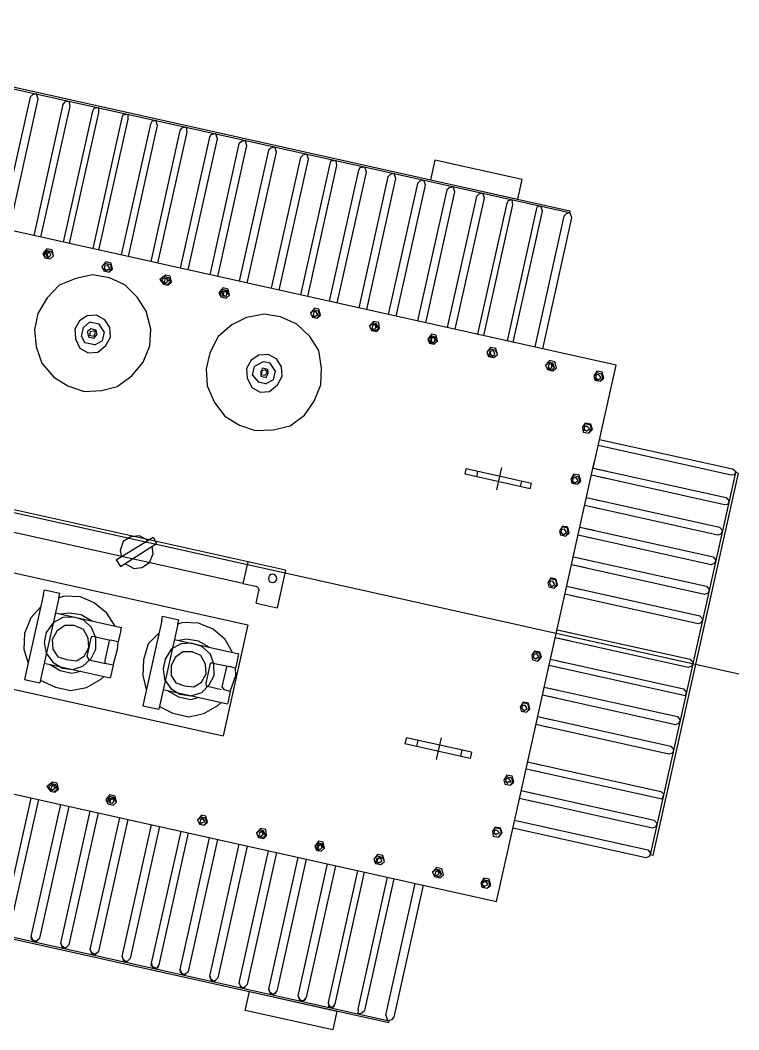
# Model space of a CAD drawing. Extents: x 5370511 to 5386565, y 1010429 to 1053793.
# Drawn here: x 5379775.904 to 5379776.84, y 1039452.353 to 1039453.668 of the extents above; entities that cross this region are included whole.
import ezdxf

# ---------------------------------------------------------------- set-up
doc = ezdxf.new("R2010")
doc.units = 0
doc.layers.get('0').update_dxf_attribs({"linetype": 'CONTINUOUS'})
doc.layers.add('ГП_сооружения', color=7, linetype='CONTINUOUS')
doc.layers.add('ЭС (тонкий)', color=7, linetype='CONTINUOUS', lineweight=25)

# ---------------------------------------------------------------- blocks, each defined once
blk = doc.blocks.new('A$C277B5DBA')
for p, q in [((0, 33.865), (0, -1.151)), ((-0.072, 10.954), (-0.072, 22.954)), ((0.504, 11.962), (0.504, 22.292)), ((-0.072, 11.962), (0.504, 11.962)), ((0.504, 11.962), (0.504, 11.616)), ((0.936, 11.516), (0.604, 11.516)), ((0.936, 11.516), (0.936, 10.954)), ((0.938, 10.954), (0.938, 11.516)), ((-0.074, 10.954), (0.934, 10.954)), ((-0.074, 10.954), (0.934, 10.954)), ((-0.074, 10.954), (0.934, 10.954)), ((-0.074, 10.954), (0.934, 10.954)), ((-0.074, 10.954), (0.934, 10.954)), ((-0.074, 10.954), (0.934, 10.954)), ((-0.074, 10.954), (0.934, 10.954)), ((-0.074, 10.954), (0.934, 10.954)), ((-0.074, 10.954), (0.934, 10.954)), ((-0.074, 10.954), (0.934, 10.954)), ((-0.074, 10.954), (0.934, 10.954)), ((-0.074, 10.954), (0.934, 10.954))]:
    blk.add_line(p, q)
for points in [[(-7.161, 3.716), (-7.161, 30.681)], [(7.161, 30.681), (7.161, 3.716)], [(-10.824, 28.607), (-10.824, 5.766)], [(-10.776, 28.607), (-10.776, 5.766)], [(10.8, 28.607), (10.8, 5.766)], [(10.848, 28.607), (10.848, 5.766)], [(1.528, 22.801), (1.528, 11.599)], [(4.492, 22.801), (4.492, 11.599)], [(-10.776, 19.979), (-10.728, 20.075)], [(-10.728, 20.075), (-10.657, 20.122)], [(-10.657, 20.122), (-7.161, 20.122)], [(-10.657, 19.908), (-10.776, 19.979)], [(-7.161, 19.908), (-10.657, 19.908)], [(-10.776, 19.105), (-10.728, 19.225)], [(-10.728, 19.225), (-10.657, 19.248)], [(-10.657, 19.248), (-7.161, 19.248)], [(-10.657, 19.058), (-10.776, 19.105)], [(-7.161, 19.058), (-10.657, 19.058)], [(-6.899, 18.843), (-6.755, 18.915)], [(-6.899, 18.7), (-6.899, 18.843)], [(-6.755, 18.629), (-6.899, 18.7)], [(-6.851, 18.843), (-6.755, 18.867)], [(-6.851, 18.7), (-6.851, 18.843)], [(-6.755, 18.629), (-6.851, 18.7)], [(-6.827, 18.748), (-6.803, 18.843)], [(-6.827, 18.748), (-6.803, 18.796)], [(-6.755, 18.7), (-6.827, 18.748)], [(-6.755, 18.7), (-6.827, 18.748)], [(-6.803, 18.843), (-6.683, 18.796)], [(-6.803, 18.796), (-6.731, 18.796)], [(-6.755, 18.915), (-6.659, 18.843)], [(-6.755, 18.867), (-6.659, 18.843)], [(-6.683, 18.748), (-6.755, 18.7)], [(-6.659, 18.7), (-6.755, 18.629)], [(-6.659, 18.7), (-6.755, 18.629)], [(-6.731, 18.796), (-6.683, 18.748)], [(-6.683, 18.796), (-6.683, 18.772)], [(-6.659, 18.843), (-6.659, 18.7)], [(-6.659, 18.843), (-6.659, 18.7)], [(-5.655, 18.557), (-5.201, 18.7)], [(-5.201, 18.7), (-4.771, 18.7)], [(-4.771, 18.7), (-4.341, 18.557)], [(-10.776, 18.319), (-10.728, 18.438)], [(-10.728, 18.438), (-10.657, 18.462)], [(-10.657, 18.462), (-7.161, 18.462)], [(-6.038, 18.319), (-5.655, 18.557)], [(-4.341, 18.557), (-3.958, 18.319)], [(-10.657, 18.295), (-10.776, 18.319)], [(-7.161, 18.295), (-10.657, 18.295)], [(-6.301, 17.938), (-6.038, 18.319)], [(-3.958, 18.319), (-3.671, 17.938)], [(-6.492, 17.532), (-6.301, 17.938)], [(-3.671, 17.938), (-3.528, 17.532)], [(-10.776, 17.532), (-10.728, 17.675)], [(-10.728, 17.675), (-10.657, 17.675)], [(-10.657, 17.675), (-7.161, 17.675)], [(-5.249, 17.604), (-5.01, 17.675)], [(-5.01, 17.675), (-4.771, 17.604)], [(-10.657, 17.509), (-10.776, 17.532)], [(-7.161, 17.509), (-10.657, 17.509)], [(-6.516, 17.08), (-6.492, 17.532)], [(-5.488, 17.199), (-5.416, 17.437)], [(-5.416, 17.437), (-5.249, 17.604)], [(-5.273, 17.342), (-5.106, 17.461)], [(-4.867, 17.461), (-5.106, 17.461)], [(-4.867, 17.461), (-4.723, 17.342)], [(-4.771, 17.604), (-4.556, 17.437)], [(-4.556, 17.437), (-4.484, 17.199)], [(-3.528, 17.532), (-3.48, 17.08)], [(-6.899, 17.27), (-6.755, 17.342)], [(-6.899, 17.127), (-6.899, 17.27)], [(-6.755, 17.056), (-6.899, 17.127)], [(-6.851, 17.27), (-6.755, 17.342)], [(-6.851, 17.127), (-6.851, 17.27)], [(-6.755, 17.08), (-6.851, 17.127)], [(-6.827, 17.199), (-6.803, 17.27)], [(-6.827, 17.199), (-6.803, 17.27)], [(-6.755, 17.127), (-6.827, 17.199)], [(-6.755, 17.127), (-6.827, 17.199)], [(-6.803, 17.27), (-6.731, 17.27)], [(-6.803, 17.27), (-6.683, 17.27)], [(-6.755, 17.342), (-6.659, 17.27)], [(-6.755, 17.342), (-6.659, 17.27)], [(-6.683, 17.199), (-6.755, 17.127)], [(-6.659, 17.127), (-6.755, 17.08)], [(-6.659, 17.127), (-6.755, 17.056)], [(-6.731, 17.27), (-6.683, 17.199)], [(-6.683, 17.27), (-6.683, 17.199)], [(-6.659, 17.27), (-6.659, 17.127)], [(-6.659, 17.27), (-6.659, 17.127)], [(-5.416, 16.96), (-5.488, 17.199)], [(-5.273, 17.08), (-5.273, 17.342)], [(-5.106, 17.27), (-5.01, 17.342)], [(-5.106, 17.127), (-5.106, 17.27)], [(-5.01, 17.08), (-5.106, 17.127)], [(-5.082, 17.151), (-5.034, 17.27)], [(-5.01, 17.127), (-5.082, 17.151)], [(-5.034, 17.27), (-4.938, 17.27)], [(-5.01, 17.342), (-4.89, 17.27)], [(-4.938, 17.151), (-5.01, 17.127)], [(-4.89, 17.127), (-5.01, 17.08)], [(-4.938, 17.27), (-4.938, 17.151)], [(-4.89, 17.27), (-4.89, 17.127)], [(-4.723, 17.08), (-4.723, 17.342)], [(-4.484, 17.199), (-4.556, 16.96)], [(2.245, 16.968), (2.58, 17.159)], [(2.58, 17.159), (3.01, 17.23)], [(3.01, 17.23), (3.416, 17.159)], [(3.416, 17.159), (3.751, 16.968)], [(-10.776, 16.793), (-10.728, 16.889)], [(-10.728, 16.889), (-10.657, 16.913)], [(-10.657, 16.913), (-7.161, 16.913)], [(-6.42, 16.65), (-6.516, 17.08)], [(-5.249, 16.793), (-5.416, 16.96)], [(-5.106, 16.913), (-5.273, 17.08)], [(-5.106, 16.913), (-4.867, 16.913)], [(-4.723, 17.08), (-4.867, 16.913)], [(-4.556, 16.96), (-4.771, 16.793)], [(-3.48, 17.08), (-3.6, 16.65)], [(1.91, 16.968), (1.791, 16.968)], [(1.791, 16.968), (1.791, 16.563)], [(1.91, 16.968), (4.062, 16.968)], [(4.062, 16.968), (4.181, 16.968)], [(4.181, 16.968), (4.181, 16.563)], [(-10.657, 16.722), (-10.776, 16.793)], [(-7.161, 16.722), (-10.657, 16.722)], [(-6.181, 16.269), (-6.42, 16.65)], [(-5.01, 16.722), (-5.249, 16.793)], [(-4.771, 16.793), (-5.01, 16.722)], [(-3.6, 16.65), (-3.791, 16.269)], [(2.58, 16.563), (2.867, 16.682)], [(2.867, 16.682), (3.13, 16.682)], [(3.13, 16.682), (3.393, 16.563)], [(1.767, 16.015), (1.839, 16.42)], [(1.91, 16.563), (1.791, 16.563)], [(1.839, 16.42), (1.91, 16.563)], [(1.91, 16.563), (4.062, 16.563)], [(2.245, 16.206), (2.317, 16.42)], [(2.317, 16.563), (2.317, 14.799)], [(2.317, 16.063), (2.389, 16.349)], [(2.389, 16.349), (2.58, 16.563)], [(2.58, 16.253), (2.771, 16.42)], [(2.771, 16.42), (3.01, 16.492)], [(3.01, 16.492), (3.249, 16.42)], [(3.249, 16.42), (3.416, 16.253)], [(3.393, 16.563), (3.584, 16.349)], [(3.584, 16.349), (3.679, 16.063)], [(3.656, 16.563), (3.656, 14.799)], [(3.656, 16.42), (3.751, 16.11)], [(4.062, 16.563), (4.181, 16.563)], [(4.11, 16.563), (4.205, 16.134)], [(-10.776, 15.983), (-10.728, 16.102)], [(-10.728, 16.102), (-10.657, 16.126)], [(-10.657, 16.126), (-7.161, 16.126)], [(-5.871, 15.959), (-6.181, 16.269)], [(-3.791, 16.269), (-4.149, 15.959)], [(2.221, 15.896), (2.245, 16.206)], [(2.341, 15.8), (2.317, 16.063)], [(2.532, 16.015), (2.58, 16.253)], [(3.416, 16.253), (3.44, 16.015)], [(3.679, 16.063), (3.656, 15.8)], [(3.751, 16.11), (3.751, 15.8)], [(4.205, 16.134), (4.205, 15.729)], [(10.681, 16.126), (7.161, 16.126)], [(-10.657, 15.935), (-10.776, 15.983)], [(-7.161, 15.935), (-10.657, 15.935)], [(-6.899, 15.673), (-6.755, 15.792)], [(-6.755, 15.792), (-6.659, 15.673)], [(-5.44, 15.745), (-5.871, 15.959)], [(-4.149, 15.959), (-4.556, 15.745)], [(1.839, 15.634), (1.767, 16.015)], [(2.317, 15.586), (2.221, 15.896)], [(2.484, 15.562), (2.341, 15.8)], [(2.58, 15.753), (2.532, 16.015)], [(3.44, 16.015), (3.416, 15.753)], [(3.656, 15.8), (3.512, 15.562)], [(3.751, 15.8), (3.656, 15.586)], [(6.636, 15.673), (6.779, 15.792)], [(6.779, 15.792), (6.875, 15.673)], [(7.161, 15.935), (10.681, 15.935)], [(-6.899, 15.554), (-6.899, 15.673)], [(-6.755, 15.483), (-6.899, 15.554)], [(-6.851, 15.673), (-6.755, 15.745)], [(-6.851, 15.578), (-6.851, 15.673)], [(-6.755, 15.506), (-6.851, 15.578)], [(-6.827, 15.626), (-6.803, 15.673)], [(-6.827, 15.626), (-6.803, 15.673)], [(-6.755, 15.578), (-6.827, 15.626)], [(-6.755, 15.554), (-6.827, 15.626)], [(-6.803, 15.673), (-6.731, 15.673)], [(-6.803, 15.673), (-6.683, 15.673)], [(-6.755, 15.745), (-6.659, 15.673)], [(-6.683, 15.626), (-6.755, 15.578)], [(-6.659, 15.578), (-6.755, 15.506)], [(-6.659, 15.554), (-6.755, 15.483)], [(-6.731, 15.673), (-6.683, 15.626)], [(-6.683, 15.673), (-6.683, 15.626)], [(-6.659, 15.673), (-6.659, 15.578)], [(-6.659, 15.673), (-6.659, 15.554)], [(-5.01, 15.673), (-5.44, 15.745)], [(-4.556, 15.745), (-5.01, 15.673)], [(2.03, 15.252), (1.839, 15.634)], [(2.723, 15.395), (2.484, 15.562)], [(2.771, 15.586), (2.58, 15.753)], [(3.01, 15.514), (2.771, 15.586)], [(3.249, 15.586), (3.01, 15.514)], [(3.416, 15.753), (3.249, 15.586)], [(3.512, 15.562), (3.273, 15.395)], [(4.205, 15.729), (4.038, 15.348)], [(6.636, 15.554), (6.636, 15.673)], [(6.779, 15.483), (6.636, 15.554)], [(6.683, 15.673), (6.779, 15.745)], [(6.683, 15.578), (6.683, 15.673)], [(6.683, 15.626), (6.755, 15.673)], [(6.779, 15.554), (6.683, 15.626)], [(6.779, 15.506), (6.683, 15.578)], [(6.707, 15.626), (6.755, 15.673)], [(6.779, 15.578), (6.707, 15.626)], [(6.755, 15.673), (6.827, 15.673)], [(6.755, 15.673), (6.827, 15.673)], [(6.779, 15.745), (6.875, 15.673)], [(6.827, 15.626), (6.779, 15.578)], [(6.875, 15.578), (6.779, 15.506)], [(6.875, 15.554), (6.779, 15.483)], [(6.827, 15.673), (6.827, 15.626)], [(6.827, 15.673), (6.851, 15.626)], [(6.875, 15.673), (6.875, 15.578)], [(6.875, 15.673), (6.875, 15.554)], [(-10.776, 15.197), (-10.728, 15.316)], [(-10.728, 15.316), (-10.657, 15.34)], [(-10.657, 15.34), (-7.161, 15.34)], [(0.622, 15.316), (-0.167, 14.505)], [(0.12, 15.244), (0.359, 15.268)], [(0.359, 15.268), (0.526, 15.197)], [(0.622, 15.316), (0.765, 15.173)], [(2.699, 15.443), (2.723, 15.514)], [(2.699, 15.443), (2.699, 15.014)], [(2.723, 15.514), (3.249, 15.514)], [(3.01, 15.324), (2.723, 15.395)], [(3.273, 15.395), (3.01, 15.324)], [(3.249, 15.514), (3.321, 15.443)], [(3.321, 15.443), (3.321, 15.038)], [(4.038, 15.348), (3.751, 15.038)], [(10.681, 15.34), (7.161, 15.34)], [(10.681, 15.34), (10.8, 15.268)], [(10.752, 15.316), (10.681, 15.34)], [(10.8, 15.197), (10.752, 15.316)], [(10.8, 15.268), (10.752, 15.173)], [(-10.657, 15.125), (-10.776, 15.197)], [(-7.161, 15.125), (-10.657, 15.125)], [(-0.12, 14.863), (-0.048, 15.077)], [(-0.048, 15.077), (0.12, 15.244)], [(0.765, 15.173), (-0.024, 14.386)], [(0.669, 15.077), (0.741, 14.815)], [(2.317, 14.966), (2.03, 15.252)], [(2.699, 15.014), (2.723, 15.038)], [(2.699, 14.799), (2.699, 15.014)], [(2.723, 15.038), (3.249, 15.038)], [(3.249, 15.038), (3.321, 15.014)], [(3.321, 14.799), (3.321, 15.014)], [(3.751, 15.038), (3.656, 14.966)], [(7.161, 15.125), (10.681, 15.125)], [(10.681, 15.125), (10.8, 15.197)], [(10.752, 15.173), (10.681, 15.125)], [(-0.048, 14.625), (-0.12, 14.863)], [(0.741, 14.815), (0.669, 14.625)], [(2.389, 14.799), (2.317, 14.799)], [(2.389, 14.799), (2.699, 14.799)], [(2.891, 14.776), (2.699, 14.799)], [(3.321, 14.799), (2.891, 14.776)], [(3.321, 14.799), (3.632, 14.799)], [(3.632, 14.799), (3.656, 14.799)], [(-10.776, 14.41), (-10.728, 14.505)], [(-10.728, 14.505), (-10.657, 14.553)], [(-10.657, 14.553), (-7.161, 14.553)], [(-0.167, 14.505), (-0.024, 14.386)], [(0.263, 14.41), (0.072, 14.482)], [(0.669, 14.625), (0.502, 14.458)], [(10.681, 14.553), (7.161, 14.553)], [(10.681, 14.553), (10.8, 14.482)], [(10.752, 14.505), (10.681, 14.553)], [(10.8, 14.41), (10.752, 14.505)], [(10.8, 14.482), (10.752, 14.386)], [(-10.657, 14.339), (-10.776, 14.41)], [(-7.161, 14.339), (-10.657, 14.339)], [(-6.899, 14.148), (-6.755, 14.219)], [(-6.755, 14.219), (-6.659, 14.148)], [(0.502, 14.458), (0.263, 14.41)], [(6.636, 14.148), (6.779, 14.219)], [(6.779, 14.219), (6.875, 14.148)], [(7.161, 14.339), (10.681, 14.339)], [(10.681, 14.339), (10.8, 14.41)], [(10.752, 14.386), (10.681, 14.339)], [(-6.899, 14.005), (-6.899, 14.148)], [(-6.755, 13.933), (-6.899, 14.005)], [(-6.851, 14.148), (-6.755, 14.172)], [(-6.851, 14.005), (-6.851, 14.148)], [(-6.755, 13.933), (-6.851, 14.005)], [(-6.827, 14.029), (-6.803, 14.148)], [(-6.827, 14.029), (-6.803, 14.1)], [(-6.755, 14.005), (-6.827, 14.029)], [(-6.755, 13.957), (-6.827, 14.029)], [(-6.803, 14.148), (-6.683, 14.1)], [(-6.803, 14.1), (-6.731, 14.1)], [(-6.755, 14.172), (-6.659, 14.148)], [(-6.683, 14.029), (-6.755, 14.005)], [(-6.659, 14.005), (-6.755, 13.933)], [(-6.659, 14.005), (-6.755, 13.933)], [(-6.731, 14.1), (-6.683, 14.029)], [(-6.683, 14.1), (-6.683, 14.076)], [(-6.659, 14.148), (-6.659, 14.005)], [(-6.659, 14.148), (-6.659, 14.005)], [(-6.014, 13.707), (-5.632, 13.993)], [(-5.632, 13.993), (-5.177, 14.112)], [(-5.177, 14.112), (-4.747, 14.112)], [(-4.747, 14.112), (-4.317, 13.993)], [(-4.317, 13.993), (-3.934, 13.707)], [(2.245, 13.816), (2.58, 14.03)], [(2.58, 14.03), (3.01, 14.054)], [(3.01, 14.054), (3.416, 13.983)], [(3.416, 13.983), (3.751, 13.816)], [(6.636, 14.005), (6.636, 14.148)], [(6.779, 13.933), (6.636, 14.005)], [(6.683, 14.148), (6.779, 14.172)], [(6.683, 14.005), (6.683, 14.148)], [(6.683, 14.029), (6.755, 14.148)], [(6.779, 13.957), (6.683, 14.029)], [(6.779, 13.933), (6.683, 14.005)], [(6.707, 14.029), (6.755, 14.1)], [(6.779, 14.005), (6.707, 14.029)], [(6.755, 14.148), (6.827, 14.1)], [(6.755, 14.1), (6.827, 14.1)], [(6.779, 14.172), (6.875, 14.148)], [(6.827, 14.029), (6.779, 14.005)], [(6.875, 14.005), (6.779, 13.933)], [(6.875, 14.005), (6.779, 13.933)], [(6.827, 14.1), (6.827, 14.029)], [(6.827, 14.1), (6.851, 14.076)], [(6.875, 14.148), (6.875, 14.005)], [(6.875, 14.148), (6.875, 14.005)], [(-10.776, 13.623), (-10.728, 13.719)], [(-10.728, 13.719), (-10.657, 13.766)], [(-10.657, 13.766), (-7.161, 13.766)], [(-6.277, 13.373), (-6.014, 13.707)], [(-3.934, 13.707), (-3.647, 13.373)], [(1.791, 13.816), (1.791, 13.387)], [(1.91, 13.816), (1.791, 13.816)], [(1.91, 13.816), (4.062, 13.816)], [(4.062, 13.816), (4.181, 13.816)], [(4.181, 13.816), (4.181, 13.387)], [(10.681, 13.766), (7.161, 13.766)], [(10.681, 13.766), (10.8, 13.695)], [(10.752, 13.719), (10.681, 13.766)], [(10.8, 13.623), (10.752, 13.719)], [(10.8, 13.695), (10.752, 13.6)], [(-10.657, 13.552), (-10.776, 13.623)], [(-7.161, 13.552), (-10.657, 13.552)], [(2.58, 13.411), (2.867, 13.506)], [(2.867, 13.506), (3.13, 13.506)], [(3.13, 13.506), (3.393, 13.411)], [(7.161, 13.552), (10.681, 13.552)], [(10.681, 13.552), (10.8, 13.623)], [(10.752, 13.6), (10.681, 13.552)], [(-6.468, 12.944), (-6.277, 13.373)], [(-3.647, 13.373), (-3.504, 12.944)], [(1.767, 12.863), (1.839, 13.268)], [(1.91, 13.387), (1.791, 13.387)], [(1.839, 13.268), (1.91, 13.387)], [(1.91, 13.387), (4.062, 13.387)], [(2.245, 13.077), (2.317, 13.268)], [(2.317, 13.387), (2.317, 11.671)], [(2.317, 12.934), (2.389, 13.196)], [(2.389, 13.196), (2.58, 13.411)], [(2.58, 13.101), (2.771, 13.268)], [(2.771, 13.268), (3.01, 13.315)], [(3.01, 13.315), (3.249, 13.268)], [(3.249, 13.268), (3.416, 13.101)], [(3.393, 13.411), (3.584, 13.196)], [(3.584, 13.196), (3.679, 12.934)], [(3.656, 13.387), (3.656, 11.671)], [(3.656, 13.268), (3.751, 12.958)], [(4.062, 13.387), (4.181, 13.387)], [(4.11, 13.387), (4.205, 13.006)], [(-10.728, 12.869), (-10.657, 12.916)], [(-10.657, 12.916), (-7.161, 12.916)], [(-6.492, 12.515), (-6.468, 12.944)], [(-5.392, 12.849), (-5.225, 13.016)], [(-5.249, 12.706), (-5.082, 12.897)], [(-5.225, 13.016), (-4.986, 13.087)], [(-4.843, 12.897), (-5.082, 12.897)], [(-4.986, 13.087), (-4.747, 13.016)], [(-4.843, 12.897), (-4.699, 12.706)], [(-4.747, 13.016), (-4.532, 12.849)], [(-3.504, 12.944), (-3.456, 12.515)], [(2.221, 12.767), (2.245, 13.077)], [(2.341, 12.648), (2.317, 12.934)], [(2.532, 12.863), (2.58, 13.101)], [(3.416, 13.101), (3.44, 12.863)], [(3.679, 12.934), (3.656, 12.648)], [(3.751, 12.958), (3.751, 12.624)], [(4.205, 13.006), (4.205, 12.577)], [(10.681, 12.916), (7.161, 12.916)], [(10.681, 12.916), (10.8, 12.845)], [(10.752, 12.869), (10.681, 12.916)], [(-10.776, 12.773), (-10.728, 12.869)], [(-10.657, 12.702), (-10.776, 12.773)], [(-7.161, 12.702), (-10.657, 12.702)], [(-5.464, 12.611), (-5.392, 12.849)], [(-5.249, 12.515), (-5.249, 12.706)], [(-5.082, 12.682), (-4.986, 12.706)], [(-5.082, 12.539), (-5.082, 12.682)], [(-5.058, 12.587), (-5.01, 12.682)], [(-5.01, 12.682), (-4.914, 12.682)], [(-4.986, 12.706), (-4.867, 12.682)], [(-4.914, 12.682), (-4.914, 12.587)], [(-4.867, 12.682), (-4.867, 12.539)], [(-4.699, 12.515), (-4.699, 12.706)], [(-4.532, 12.849), (-4.46, 12.611)], [(1.839, 12.457), (1.767, 12.863)], [(2.317, 12.457), (2.221, 12.767)], [(2.484, 12.386), (2.341, 12.648)], [(2.58, 12.624), (2.532, 12.863)], [(3.44, 12.863), (3.416, 12.624)], [(3.656, 12.648), (3.512, 12.386)], [(7.161, 12.702), (10.681, 12.702)], [(10.681, 12.702), (10.8, 12.773)], [(10.752, 12.75), (10.681, 12.702)], [(10.8, 12.773), (10.752, 12.869)], [(10.8, 12.845), (10.752, 12.75)], [(-6.396, 12.062), (-6.492, 12.515)], [(-5.392, 12.372), (-5.464, 12.611)], [(-5.225, 12.205), (-5.392, 12.372)], [(-5.082, 12.348), (-5.249, 12.515)], [(-4.986, 12.515), (-5.082, 12.539)], [(-4.986, 12.539), (-5.058, 12.587)], [(-4.914, 12.587), (-4.986, 12.539)], [(-4.867, 12.539), (-4.986, 12.515)], [(-4.699, 12.515), (-4.843, 12.348)], [(-4.532, 12.372), (-4.747, 12.205)], [(-4.46, 12.611), (-4.532, 12.372)], [(-3.456, 12.515), (-3.576, 12.062)], [(2.03, 12.1), (1.839, 12.457)], [(2.723, 12.243), (2.484, 12.386)], [(2.771, 12.457), (2.58, 12.624)], [(3.01, 12.386), (2.771, 12.457)], [(3.249, 12.457), (3.01, 12.386)], [(3.416, 12.624), (3.249, 12.457)], [(3.512, 12.386), (3.273, 12.243)], [(3.751, 12.624), (3.656, 12.457)], [(4.205, 12.577), (4.038, 12.219)], [(-10.776, 11.987), (-10.728, 12.13)], [(-10.728, 12.13), (-10.657, 12.13)], [(-10.657, 12.13), (-7.161, 12.13)], [(-4.986, 12.134), (-5.225, 12.205)], [(-5.082, 12.348), (-4.843, 12.348)], [(-4.747, 12.205), (-4.986, 12.134)], [(2.699, 12.314), (2.723, 12.338)], [(2.699, 12.314), (2.699, 11.838)], [(2.723, 12.338), (3.249, 12.338)], [(3.01, 12.171), (2.723, 12.243)], [(3.273, 12.243), (3.01, 12.171)], [(3.249, 12.338), (3.321, 12.314)], [(3.321, 12.314), (3.321, 11.909)], [(4.038, 12.219), (3.751, 11.909)], [(10.681, 12.13), (7.161, 12.13)], [(10.681, 12.13), (10.8, 12.082)], [(10.752, 12.13), (10.681, 12.13)], [(10.8, 11.987), (10.752, 12.13)], [(-10.657, 11.939), (-10.776, 11.987)], [(-7.161, 11.939), (-10.657, 11.939)], [(-6.157, 11.657), (-6.396, 12.062)], [(-3.576, 12.062), (-3.767, 11.657)], [(2.317, 11.838), (2.03, 12.1)], [(2.699, 11.838), (2.723, 11.909)], [(2.723, 11.909), (3.249, 11.909)], [(3.249, 11.909), (3.321, 11.838)], [(3.751, 11.909), (3.656, 11.838)], [(7.161, 11.939), (10.681, 11.939)], [(10.681, 11.939), (10.8, 11.987)], [(10.752, 11.939), (10.681, 11.939)], [(10.8, 12.082), (10.752, 11.939)], [(-6.899, 11.701), (-6.755, 11.772)], [(-6.899, 11.582), (-6.899, 11.701)], [(-6.755, 11.51), (-6.899, 11.582)], [(-6.851, 11.701), (-6.755, 11.772)], [(-6.851, 11.582), (-6.851, 11.701)], [(-6.755, 11.534), (-6.851, 11.582)], [(-6.827, 11.653), (-6.803, 11.701)], [(-6.827, 11.653), (-6.803, 11.701)], [(-6.755, 11.582), (-6.827, 11.653)], [(-6.755, 11.582), (-6.827, 11.653)], [(-6.803, 11.701), (-6.731, 11.701)], [(-6.803, 11.701), (-6.683, 11.701)], [(-6.755, 11.772), (-6.659, 11.701)], [(-6.755, 11.772), (-6.659, 11.701)], [(-6.683, 11.653), (-6.755, 11.582)], [(-6.659, 11.582), (-6.755, 11.534)], [(-6.659, 11.582), (-6.755, 11.51)], [(-6.731, 11.701), (-6.683, 11.653)], [(-6.683, 11.701), (-6.683, 11.653)], [(-6.659, 11.701), (-6.659, 11.582)], [(-6.659, 11.701), (-6.659, 11.582)], [(-5.847, 11.347), (-6.157, 11.657)], [(-3.767, 11.657), (-4.125, 11.347)], [(1.528, 11.599), (4.492, 11.599)], [(2.389, 11.671), (2.317, 11.671)], [(2.389, 11.671), (2.699, 11.671)], [(2.699, 11.671), (2.699, 11.838)], [(2.891, 11.623), (2.699, 11.671)], [(3.321, 11.671), (2.891, 11.623)], [(3.321, 11.671), (3.321, 11.838)], [(3.321, 11.671), (3.632, 11.671)], [(3.632, 11.671), (3.656, 11.671)], [(6.636, 11.701), (6.779, 11.772)], [(6.636, 11.582), (6.636, 11.701)], [(6.779, 11.51), (6.636, 11.582)], [(6.683, 11.701), (6.779, 11.772)], [(6.683, 11.582), (6.683, 11.701)], [(6.683, 11.653), (6.755, 11.701)], [(6.779, 11.582), (6.683, 11.653)], [(6.779, 11.534), (6.683, 11.582)], [(6.707, 11.653), (6.755, 11.701)], [(6.779, 11.582), (6.707, 11.653)], [(6.755, 11.701), (6.827, 11.701)], [(6.755, 11.701), (6.827, 11.701)], [(6.779, 11.772), (6.875, 11.701)], [(6.779, 11.772), (6.875, 11.701)], [(6.827, 11.653), (6.779, 11.582)], [(6.875, 11.582), (6.779, 11.534)], [(6.875, 11.582), (6.779, 11.51)], [(6.827, 11.701), (6.827, 11.653)], [(6.827, 11.701), (6.851, 11.653)], [(6.875, 11.701), (6.875, 11.582)], [(6.875, 11.701), (6.875, 11.582)], [(-10.776, 11.224), (-10.728, 11.343)], [(-10.728, 11.343), (-10.657, 11.367)], [(-10.657, 11.367), (-7.161, 11.367)], [(-5.416, 11.181), (-5.847, 11.347)], [(-4.125, 11.347), (-4.532, 11.181)], [(10.681, 11.367), (7.161, 11.367)], [(10.681, 11.367), (10.8, 11.296)], [(10.752, 11.343), (10.681, 11.367)], [(10.8, 11.224), (10.752, 11.343)], [(-10.657, 11.153), (-10.776, 11.224)], [(-7.161, 11.153), (-10.657, 11.153)], [(-4.986, 11.109), (-5.416, 11.181)], [(-4.532, 11.181), (-4.986, 11.109)], [(7.161, 11.153), (10.681, 11.153)], [(10.681, 11.153), (10.8, 11.224)], [(10.752, 11.2), (10.681, 11.153)], [(10.8, 11.296), (10.752, 11.2)], [(-10.776, 10.438), (-10.728, 10.533)], [(-10.728, 10.533), (-10.657, 10.581)], [(-10.657, 10.581), (-7.161, 10.581)], [(10.681, 10.581), (7.161, 10.581)], [(10.681, 10.581), (10.8, 10.509)], [(10.752, 10.533), (10.681, 10.581)], [(10.8, 10.438), (10.752, 10.533)], [(-10.657, 10.366), (-10.776, 10.438)], [(-7.161, 10.366), (-10.657, 10.366)], [(7.161, 10.366), (10.681, 10.366)], [(10.681, 10.366), (10.8, 10.438)], [(10.752, 10.414), (10.681, 10.366)], [(10.8, 10.509), (10.752, 10.414)], [(-6.899, 10.128), (-6.755, 10.199)], [(-6.899, 9.985), (-6.899, 10.128)], [(-6.851, 10.128), (-6.755, 10.199)], [(-6.851, 10.033), (-6.851, 10.128)], [(-6.755, 9.961), (-6.851, 10.033)], [(-6.827, 10.056), (-6.803, 10.128)], [(-6.827, 10.056), (-6.803, 10.128)], [(-6.755, 10.033), (-6.827, 10.056)], [(-6.755, 9.985), (-6.827, 10.056)], [(-6.803, 10.128), (-6.731, 10.128)], [(-6.803, 10.128), (-6.683, 10.128)], [(-6.755, 10.199), (-6.659, 10.128)], [(-6.755, 10.199), (-6.659, 10.128)], [(-6.683, 10.056), (-6.755, 10.033)], [(-6.659, 10.033), (-6.755, 9.961)], [(-6.731, 10.128), (-6.683, 10.056)], [(-6.683, 10.128), (-6.683, 10.056)], [(-6.659, 10.128), (-6.659, 10.033)], [(-6.659, 10.128), (-6.659, 9.985)], [(6.636, 10.128), (6.779, 10.199)], [(6.636, 9.985), (6.636, 10.128)], [(6.683, 10.128), (6.779, 10.199)], [(6.683, 10.033), (6.683, 10.128)], [(6.683, 10.056), (6.755, 10.128)], [(6.779, 9.985), (6.683, 10.056)], [(6.779, 9.961), (6.683, 10.033)], [(6.707, 10.056), (6.755, 10.128)], [(6.779, 10.033), (6.707, 10.056)], [(6.755, 10.128), (6.827, 10.128)], [(6.755, 10.128), (6.827, 10.128)], [(6.779, 10.199), (6.875, 10.128)], [(6.779, 10.199), (6.875, 10.128)], [(6.827, 10.056), (6.779, 10.033)], [(6.875, 10.033), (6.779, 9.961)], [(6.827, 10.128), (6.827, 10.056)], [(6.827, 10.128), (6.851, 10.056)], [(6.875, 10.128), (6.875, 10.033)], [(6.875, 10.128), (6.875, 9.985)], [(-10.776, 9.651), (-10.728, 9.747)], [(-10.728, 9.747), (-10.657, 9.794)], [(-10.657, 9.794), (-7.161, 9.794)], [(-6.755, 9.937), (-6.899, 9.985)], [(-6.659, 9.985), (-6.755, 9.937)], [(6.779, 9.937), (6.636, 9.985)], [(6.875, 9.985), (6.779, 9.937)], [(10.681, 9.794), (7.161, 9.794)], [(10.681, 9.794), (10.8, 9.723)], [(10.752, 9.747), (10.681, 9.794)], [(10.8, 9.651), (10.752, 9.747)], [(-11.35, 7.149), (-11.35, 9.484)], [(-11.35, 9.484), (-10.824, 9.484)], [(-10.824, 9.484), (-10.824, 7.149)], [(-10.657, 9.58), (-10.776, 9.651)], [(-7.161, 9.58), (-10.657, 9.58)], [(7.161, 9.58), (10.681, 9.58)], [(10.681, 9.58), (10.8, 9.651)], [(10.752, 9.627), (10.681, 9.58)], [(10.8, 9.723), (10.752, 9.627)], [(10.848, 9.484), (10.848, 7.149)], [(11.35, 9.484), (10.848, 9.484)], [(11.35, 7.149), (11.35, 9.484)], [(-10.776, 8.865), (-10.728, 8.96)], [(-10.728, 8.96), (-10.657, 9.008)], [(-10.657, 9.008), (-7.161, 9.008)], [(10.681, 9.008), (7.161, 9.008)], [(10.681, 9.008), (10.8, 8.936)], [(10.752, 8.96), (10.681, 9.008)], [(10.8, 8.865), (10.752, 8.96)], [(-10.657, 8.793), (-10.776, 8.865)], [(-7.161, 8.793), (-10.657, 8.793)], [(7.161, 8.793), (10.681, 8.793)], [(10.681, 8.793), (10.8, 8.865)], [(10.752, 8.817), (10.681, 8.793)], [(10.8, 8.936), (10.752, 8.817)], [(-6.899, 8.579), (-6.755, 8.65)], [(-6.899, 8.459), (-6.899, 8.579)], [(-6.755, 8.388), (-6.899, 8.459)], [(-6.851, 8.555), (-6.755, 8.626)], [(-6.851, 8.459), (-6.851, 8.555)], [(-6.755, 8.388), (-6.851, 8.459)], [(-6.827, 8.483), (-6.803, 8.579)], [(-6.827, 8.483), (-6.803, 8.555)], [(-6.755, 8.459), (-6.827, 8.483)], [(-6.755, 8.412), (-6.827, 8.483)], [(-6.803, 8.579), (-6.683, 8.555)], [(-6.803, 8.555), (-6.731, 8.555)], [(-6.755, 8.65), (-6.659, 8.579)], [(-6.755, 8.626), (-6.659, 8.555)], [(-6.683, 8.483), (-6.755, 8.459)], [(-6.659, 8.459), (-6.755, 8.388)], [(-6.659, 8.459), (-6.755, 8.388)], [(-6.731, 8.555), (-6.683, 8.483)], [(-6.683, 8.555), (-6.683, 8.507)], [(-6.659, 8.579), (-6.659, 8.459)], [(-6.659, 8.555), (-6.659, 8.459)], [(6.636, 8.579), (6.779, 8.65)], [(6.636, 8.459), (6.636, 8.579)], [(6.779, 8.388), (6.636, 8.459)], [(6.683, 8.555), (6.779, 8.626)], [(6.683, 8.483), (6.755, 8.579)], [(6.683, 8.459), (6.683, 8.555)], [(6.779, 8.412), (6.683, 8.483)], [(6.779, 8.388), (6.683, 8.459)], [(6.707, 8.483), (6.755, 8.555)], [(6.779, 8.459), (6.707, 8.483)], [(6.755, 8.579), (6.827, 8.555)], [(6.755, 8.555), (6.827, 8.555)], [(6.779, 8.65), (6.875, 8.579)], [(6.779, 8.626), (6.875, 8.555)], [(6.827, 8.483), (6.779, 8.459)], [(6.875, 8.459), (6.779, 8.388)], [(6.875, 8.459), (6.779, 8.388)], [(6.827, 8.555), (6.827, 8.483)], [(6.827, 8.555), (6.851, 8.507)], [(6.875, 8.579), (6.875, 8.459)], [(6.875, 8.555), (6.875, 8.459)], [(-10.776, 8.078), (-10.728, 8.173)], [(-10.728, 8.173), (-10.657, 8.221)], [(-10.657, 8.221), (-7.161, 8.221)], [(10.681, 8.221), (7.161, 8.221)], [(10.681, 8.221), (10.8, 8.15)], [(10.752, 8.173), (10.681, 8.221)], [(10.8, 8.078), (10.752, 8.173)], [(-10.657, 8.007), (-10.776, 8.078)], [(-7.161, 8.007), (-10.657, 8.007)], [(7.161, 8.007), (10.681, 8.007)], [(10.681, 8.007), (10.8, 8.078)], [(10.752, 8.03), (10.681, 8.007)], [(10.8, 8.15), (10.752, 8.03)], [(-10.776, 7.292), (-10.728, 7.387)], [(-10.728, 7.387), (-10.657, 7.411)], [(-10.657, 7.411), (-7.161, 7.411)], [(10.681, 7.411), (7.161, 7.411)], [(10.681, 7.411), (10.8, 7.387)], [(10.752, 7.387), (10.681, 7.411)], [(10.8, 7.387), (10.752, 7.244)], [(10.8, 7.292), (10.752, 7.387)], [(-10.824, 7.149), (-11.35, 7.149)], [(-10.657, 7.244), (-10.776, 7.292)], [(-7.161, 7.244), (-10.657, 7.244)], [(7.161, 7.244), (10.681, 7.244)], [(10.681, 7.244), (10.8, 7.292)], [(10.752, 7.244), (10.681, 7.244)], [(10.848, 7.149), (11.35, 7.149)], [(-6.899, 7.006), (-6.755, 7.077)], [(-6.899, 6.863), (-6.899, 7.006)], [(-6.755, 6.791), (-6.899, 6.863)], [(-6.851, 7.006), (-6.755, 7.077)], [(-6.851, 6.863), (-6.851, 7.006)], [(-6.755, 6.791), (-6.851, 6.863)], [(-6.827, 6.91), (-6.803, 7.006)], [(-6.827, 6.91), (-6.803, 6.982)], [(-6.755, 6.863), (-6.827, 6.91)], [(-6.755, 6.863), (-6.827, 6.91)], [(-6.803, 7.006), (-6.683, 7.006)], [(-6.803, 6.982), (-6.731, 6.982)], [(-6.755, 7.077), (-6.659, 7.006)], [(-6.755, 7.077), (-6.659, 7.006)], [(-6.683, 6.91), (-6.755, 6.863)], [(-6.659, 6.863), (-6.755, 6.791)], [(-6.659, 6.863), (-6.755, 6.791)], [(-6.731, 6.982), (-6.683, 6.91)], [(-6.683, 7.006), (-6.683, 6.934)], [(-6.659, 7.006), (-6.659, 6.863)], [(-6.659, 7.006), (-6.659, 6.863)], [(-3.671, 5.194), (-3.671, 6.934)], [(-3.528, 6.934), (-3.671, 6.934)], [(-3.528, 5.194), (-3.528, 6.934)], [(3.504, 5.194), (3.504, 6.934)], [(3.504, 6.934), (3.671, 6.934)], [(3.671, 5.194), (3.671, 6.934)], [(6.636, 7.006), (6.779, 7.077)], [(6.636, 6.863), (6.636, 7.006)], [(6.779, 6.791), (6.636, 6.863)], [(6.683, 7.006), (6.779, 7.077)], [(6.683, 6.863), (6.683, 7.006)], [(6.683, 6.91), (6.755, 7.006)], [(6.779, 6.863), (6.683, 6.91)], [(6.779, 6.791), (6.683, 6.863)], [(6.707, 6.91), (6.755, 6.982)], [(6.779, 6.863), (6.707, 6.91)], [(6.755, 7.006), (6.827, 7.006)], [(6.755, 6.982), (6.827, 6.982)], [(6.779, 7.077), (6.875, 7.006)], [(6.779, 7.077), (6.875, 7.006)], [(6.827, 6.91), (6.779, 6.863)], [(6.875, 6.863), (6.779, 6.791)], [(6.875, 6.863), (6.779, 6.791)], [(6.827, 7.006), (6.851, 6.934)], [(6.827, 6.982), (6.827, 6.91)], [(6.875, 7.006), (6.875, 6.863)], [(6.875, 7.006), (6.875, 6.863)], [(-10.776, 6.529), (-10.728, 6.624)], [(-10.728, 6.624), (-10.657, 6.624)], [(-10.657, 6.624), (-7.161, 6.624)], [(-3.528, 6.624), (-3.671, 6.624)], [(3.504, 6.624), (3.671, 6.624)], [(10.681, 6.624), (7.161, 6.624)], [(10.681, 6.624), (10.8, 6.6)], [(10.8, 6.6), (10.752, 6.505)], [(-10.657, 6.457), (-10.776, 6.529)], [(-7.161, 6.457), (-10.657, 6.457)], [(7.161, 6.457), (10.681, 6.457)], [(10.752, 6.505), (10.681, 6.457)], [(-3.91, 6.052), (-3.313, 6.052)], [(3.313, 6.052), (3.886, 6.052)], [(-10.776, 5.742), (-10.728, 5.838)], [(-10.728, 5.838), (-10.657, 5.885)], [(-10.657, 5.885), (-7.161, 5.885)], [(10.681, 5.885), (7.161, 5.885)], [(10.681, 5.885), (10.8, 5.814)], [(10.8, 5.814), (10.752, 5.695)], [(-10.824, 5.766), (-10.776, 5.766)], [(-10.657, 5.671), (-10.776, 5.742)], [(-7.161, 5.671), (-10.657, 5.671)], [(7.161, 5.671), (10.681, 5.671)], [(10.752, 5.695), (10.681, 5.671)], [(10.848, 5.766), (10.8, 5.766)], [(-6.899, 5.432), (-6.755, 5.504)], [(-6.899, 5.289), (-6.899, 5.432)], [(-6.755, 5.218), (-6.899, 5.289)], [(-6.851, 5.432), (-6.755, 5.504)], [(-6.851, 5.337), (-6.851, 5.432)], [(-6.755, 5.266), (-6.851, 5.337)], [(-6.827, 5.361), (-6.803, 5.432)], [(-6.827, 5.361), (-6.803, 5.432)], [(-6.755, 5.337), (-6.827, 5.361)], [(-6.755, 5.289), (-6.827, 5.361)], [(-6.803, 5.432), (-6.731, 5.432)], [(-6.803, 5.432), (-6.683, 5.432)], [(-6.755, 5.504), (-6.659, 5.432)], [(-6.755, 5.504), (-6.659, 5.432)], [(-6.683, 5.361), (-6.755, 5.337)], [(-6.659, 5.337), (-6.755, 5.266)], [(-6.659, 5.289), (-6.755, 5.218)], [(-6.731, 5.432), (-6.683, 5.361)], [(-6.683, 5.432), (-6.683, 5.361)], [(-6.659, 5.432), (-6.659, 5.337)], [(-6.659, 5.432), (-6.659, 5.289)], [(-3.528, 5.456), (-3.671, 5.456)], [(3.504, 5.456), (3.671, 5.456)], [(6.636, 5.432), (6.779, 5.504)], [(6.636, 5.289), (6.636, 5.432)], [(6.779, 5.218), (6.636, 5.289)], [(6.683, 5.432), (6.779, 5.504)], [(6.683, 5.337), (6.683, 5.432)], [(6.683, 5.361), (6.755, 5.432)], [(6.779, 5.289), (6.683, 5.361)], [(6.779, 5.266), (6.683, 5.337)], [(6.707, 5.361), (6.755, 5.432)], [(6.779, 5.337), (6.707, 5.361)], [(6.755, 5.432), (6.827, 5.432)], [(6.755, 5.432), (6.827, 5.432)], [(6.779, 5.504), (6.875, 5.432)], [(6.779, 5.504), (6.875, 5.432)], [(6.827, 5.361), (6.779, 5.337)], [(6.875, 5.337), (6.779, 5.266)], [(6.875, 5.289), (6.779, 5.218)], [(6.827, 5.432), (6.827, 5.361)], [(6.827, 5.432), (6.851, 5.361)], [(6.875, 5.432), (6.875, 5.337)], [(6.875, 5.432), (6.875, 5.289)], [(-3.528, 5.194), (-3.671, 5.194)], [(3.504, 5.194), (3.671, 5.194)], [(-6.899, 4.169), (-6.755, 4.217)], [(-6.851, 4.169), (-6.755, 4.217)], [(-6.755, 4.217), (-6.659, 4.169)], [(-6.755, 4.217), (-6.659, 4.169)], [(-5.512, 4.169), (-5.392, 4.217)], [(-5.488, 4.169), (-5.392, 4.217)], [(-5.392, 4.217), (-5.273, 4.169)], [(-5.392, 4.217), (-5.273, 4.169)], [(-4.149, 4.169), (-4.006, 4.217)], [(-4.102, 4.169), (-4.006, 4.217)], [(-4.006, 4.217), (-3.91, 4.169)], [(-4.006, 4.217), (-3.91, 4.169)], [(-2.763, 4.169), (-2.619, 4.217)], [(-2.739, 4.169), (-2.619, 4.217)], [(-2.619, 4.217), (-2.524, 4.169)], [(-2.619, 4.217), (-2.524, 4.169)], [(-1.376, 4.169), (-1.233, 4.217)], [(-1.352, 4.169), (-1.233, 4.217)], [(-1.233, 4.217), (-1.137, 4.169)], [(-1.233, 4.217), (-1.137, 4.169)], [(0.574, 4.169), (0.693, 4.217)], [(0.598, 4.169), (0.693, 4.217)], [(0.693, 4.217), (0.813, 4.169)], [(0.693, 4.217), (0.813, 4.169)], [(1.936, 4.169), (2.08, 4.217)], [(1.96, 4.169), (2.08, 4.217)], [(2.08, 4.217), (2.175, 4.169)], [(2.08, 4.217), (2.175, 4.169)], [(3.886, 4.169), (4.03, 4.217)], [(3.934, 4.169), (4.03, 4.217)], [(4.03, 4.217), (4.125, 4.169)], [(4.03, 4.217), (4.125, 4.169)], [(5.273, 4.169), (5.392, 4.217)], [(5.297, 4.169), (5.392, 4.217)], [(5.392, 4.217), (5.512, 4.169)], [(5.392, 4.217), (5.512, 4.169)], [(6.636, 4.169), (6.779, 4.217)], [(6.683, 4.169), (6.779, 4.217)], [(6.779, 4.217), (6.875, 4.169)], [(6.779, 4.217), (6.875, 4.169)], [(-6.899, 4.026), (-6.899, 4.169)], [(-6.755, 3.955), (-6.899, 4.026)], [(-6.851, 4.026), (-6.851, 4.169)], [(-6.755, 3.979), (-6.851, 4.026)], [(-6.827, 4.098), (-6.803, 4.169)], [(-6.827, 4.098), (-6.803, 4.169)], [(-6.755, 4.026), (-6.827, 4.098)], [(-6.755, 4.026), (-6.827, 4.098)], [(-6.803, 4.169), (-6.731, 4.169)], [(-6.803, 4.169), (-6.683, 4.169)], [(-6.683, 4.098), (-6.755, 4.026)], [(-6.659, 4.026), (-6.755, 3.979)], [(-6.659, 4.026), (-6.755, 3.955)], [(-6.731, 4.169), (-6.683, 4.098)], [(-6.683, 4.169), (-6.683, 4.098)], [(-6.659, 4.169), (-6.659, 4.026)], [(-6.659, 4.169), (-6.659, 4.026)], [(-5.512, 4.026), (-5.512, 4.169)], [(-5.392, 3.955), (-5.512, 4.026)], [(-5.488, 4.026), (-5.488, 4.169)], [(-5.392, 3.979), (-5.488, 4.026)], [(-5.44, 4.098), (-5.416, 4.169)], [(-5.44, 4.098), (-5.416, 4.169)], [(-5.392, 4.026), (-5.44, 4.098)], [(-5.392, 4.026), (-5.44, 4.098)], [(-5.416, 4.169), (-5.345, 4.169)], [(-5.416, 4.169), (-5.321, 4.169)], [(-5.321, 4.098), (-5.392, 4.026)], [(-5.273, 4.026), (-5.392, 3.979)], [(-5.273, 4.026), (-5.392, 3.955)], [(-5.345, 4.169), (-5.321, 4.098)], [(-5.321, 4.169), (-5.321, 4.098)], [(-5.273, 4.169), (-5.273, 4.026)], [(-5.273, 4.169), (-5.273, 4.026)], [(-4.149, 4.026), (-4.149, 4.169)], [(-4.006, 3.955), (-4.149, 4.026)], [(-4.102, 4.026), (-4.102, 4.169)], [(-4.006, 3.979), (-4.102, 4.026)], [(-4.078, 4.098), (-4.03, 4.169)], [(-4.078, 4.098), (-4.03, 4.169)], [(-4.006, 4.026), (-4.078, 4.098)], [(-4.006, 4.026), (-4.078, 4.098)], [(-4.03, 4.169), (-3.958, 4.169)], [(-4.03, 4.169), (-3.934, 4.169)], [(-3.934, 4.098), (-4.006, 4.026)], [(-3.91, 4.026), (-4.006, 3.979)], [(-3.91, 4.026), (-4.006, 3.955)], [(-3.958, 4.169), (-3.934, 4.098)], [(-3.934, 4.169), (-3.934, 4.098)], [(-3.91, 4.169), (-3.91, 4.026)], [(-3.91, 4.169), (-3.91, 4.026)], [(-2.763, 4.026), (-2.763, 4.169)], [(-2.619, 3.955), (-2.763, 4.026)], [(-2.739, 4.026), (-2.739, 4.169)], [(-2.619, 3.979), (-2.739, 4.026)], [(-2.691, 4.098), (-2.667, 4.169)], [(-2.691, 4.098), (-2.667, 4.169)], [(-2.619, 4.026), (-2.691, 4.098)], [(-2.619, 4.026), (-2.691, 4.098)], [(-2.667, 4.169), (-2.595, 4.169)], [(-2.667, 4.169), (-2.595, 4.169)], [(-2.548, 4.098), (-2.619, 4.026)], [(-2.524, 4.026), (-2.619, 3.979)], [(-2.524, 4.026), (-2.619, 3.955)], [(-2.595, 4.169), (-2.548, 4.098)], [(-2.595, 4.169), (-2.548, 4.098)], [(-2.524, 4.169), (-2.524, 4.026)], [(-2.524, 4.169), (-2.524, 4.026)], [(-1.376, 4.026), (-1.376, 4.169)], [(-1.233, 3.955), (-1.376, 4.026)], [(-1.352, 4.026), (-1.352, 4.169)], [(-1.233, 3.979), (-1.352, 4.026)], [(-1.305, 4.098), (-1.281, 4.169)], [(-1.305, 4.098), (-1.281, 4.169)], [(-1.233, 4.026), (-1.305, 4.098)], [(-1.233, 4.026), (-1.305, 4.098)], [(-1.281, 4.169), (-1.209, 4.169)], [(-1.281, 4.169), (-1.209, 4.169)], [(-1.161, 4.098), (-1.233, 4.026)], [(-1.137, 4.026), (-1.233, 3.979)], [(-1.137, 4.026), (-1.233, 3.955)], [(-1.209, 4.169), (-1.161, 4.098)], [(-1.209, 4.169), (-1.161, 4.098)], [(-1.137, 4.169), (-1.137, 4.026)], [(-1.137, 4.169), (-1.137, 4.026)], [(0.574, 4.026), (0.574, 4.169)], [(0.693, 3.955), (0.574, 4.026)], [(0.598, 4.026), (0.598, 4.169)], [(0.693, 3.979), (0.598, 4.026)], [(0.622, 4.098), (0.669, 4.169)], [(0.622, 4.098), (0.669, 4.169)], [(0.693, 4.026), (0.622, 4.098)], [(0.693, 4.026), (0.622, 4.098)], [(0.669, 4.169), (0.741, 4.169)], [(0.669, 4.169), (0.741, 4.169)], [(0.765, 4.098), (0.693, 4.026)], [(0.813, 4.026), (0.693, 3.979)], [(0.813, 4.026), (0.693, 3.955)], [(0.741, 4.169), (0.765, 4.098)], [(0.741, 4.169), (0.765, 4.098)], [(0.813, 4.169), (0.813, 4.026)], [(0.813, 4.169), (0.813, 4.026)], [(1.936, 4.026), (1.936, 4.169)], [(2.08, 3.955), (1.936, 4.026)], [(1.96, 4.026), (1.96, 4.169)], [(2.08, 3.979), (1.96, 4.026)], [(2.008, 4.098), (2.032, 4.169)], [(2.008, 4.098), (2.032, 4.169)], [(2.08, 4.026), (2.008, 4.098)], [(2.08, 4.026), (2.008, 4.098)], [(2.032, 4.169), (2.104, 4.169)], [(2.032, 4.169), (2.104, 4.169)], [(2.152, 4.098), (2.08, 4.026)], [(2.175, 4.026), (2.08, 3.979)], [(2.175, 4.026), (2.08, 3.955)], [(2.104, 4.169), (2.152, 4.098)], [(2.104, 4.169), (2.152, 4.098)], [(2.175, 4.169), (2.175, 4.026)], [(2.175, 4.169), (2.175, 4.026)], [(3.886, 4.026), (3.886, 4.169)], [(4.03, 3.955), (3.886, 4.026)], [(3.934, 4.026), (3.934, 4.169)], [(4.03, 3.979), (3.934, 4.026)], [(3.958, 4.098), (3.982, 4.169)], [(3.958, 4.098), (3.982, 4.169)], [(4.03, 4.026), (3.958, 4.098)], [(4.03, 4.026), (3.958, 4.098)], [(3.982, 4.169), (4.054, 4.169)], [(3.982, 4.169), (4.054, 4.169)], [(4.054, 4.098), (4.03, 4.026)], [(4.125, 4.026), (4.03, 3.979)], [(4.125, 4.026), (4.03, 3.955)], [(4.054, 4.169), (4.054, 4.098)], [(4.054, 4.169), (4.102, 4.098)], [(4.125, 4.169), (4.125, 4.026)], [(4.125, 4.169), (4.125, 4.026)], [(5.273, 4.026), (5.273, 4.169)], [(5.392, 3.955), (5.273, 4.026)], [(5.297, 4.026), (5.297, 4.169)], [(5.392, 3.979), (5.297, 4.026)], [(5.345, 4.098), (5.369, 4.169)], [(5.345, 4.098), (5.369, 4.169)], [(5.392, 4.026), (5.345, 4.098)], [(5.392, 4.026), (5.345, 4.098)], [(5.369, 4.169), (5.44, 4.169)], [(5.369, 4.169), (5.44, 4.169)], [(5.44, 4.098), (5.392, 4.026)], [(5.512, 4.026), (5.392, 3.979)], [(5.512, 4.026), (5.392, 3.955)], [(5.44, 4.169), (5.44, 4.098)], [(5.44, 4.169), (5.464, 4.098)], [(5.512, 4.169), (5.512, 4.026)], [(5.512, 4.169), (5.512, 4.026)], [(6.636, 4.026), (6.636, 4.169)], [(6.779, 3.955), (6.636, 4.026)], [(6.683, 4.026), (6.683, 4.169)], [(6.683, 4.098), (6.755, 4.169)], [(6.779, 4.026), (6.683, 4.098)], [(6.779, 3.979), (6.683, 4.026)], [(6.707, 4.098), (6.755, 4.169)], [(6.779, 4.026), (6.707, 4.098)], [(6.755, 4.169), (6.827, 4.169)], [(6.755, 4.169), (6.827, 4.169)], [(6.827, 4.098), (6.779, 4.026)], [(6.875, 4.026), (6.779, 3.979)], [(6.875, 4.026), (6.779, 3.955)], [(6.827, 4.169), (6.827, 4.098)], [(6.827, 4.169), (6.851, 4.098)], [(6.875, 4.169), (6.875, 4.026)], [(6.875, 4.169), (6.875, 4.026)], [(-4.412, 3.716), (-7.161, 3.716)], [(-5.177, 3.716), (-5.177, 0.167)], [(-5.01, 0.167), (-5.01, 3.716)], [(4.58, 3.716), (-4.556, 3.716)], [(-4.412, 3.716), (-4.412, 3.335)], [(-4.412, 3.716), (-4.412, 0.167)], [(-4.221, 3.335), (-4.221, 3.716)], [(-4.221, 0.167), (-4.221, 3.716)], [(-3.623, 3.716), (-3.623, 3.335)], [(-3.623, 3.716), (-3.623, 0.167)], [(-3.408, 3.335), (-3.408, 3.716)], [(-3.408, 0.167), (-3.408, 3.716)], [(-2.835, 3.716), (-2.835, 3.335)], [(-2.835, 3.716), (-2.835, 0.167)], [(-2.619, 3.335), (-2.619, 3.716)], [(-2.619, 0.167), (-2.619, 3.716)], [(-2.046, 3.716), (-2.046, 3.335)], [(-2.046, 3.716), (-2.046, 0.167)], [(-1.83, 3.335), (-1.83, 3.716)], [(-1.83, 0.167), (-1.83, 3.716)], [(-1.257, 3.716), (-1.257, 3.335)], [(-1.257, 3.716), (-1.257, 0.167)], [(-1.042, 3.335), (-1.042, 3.716)], [(-1.042, 0.167), (-1.042, 3.716)], [(-0.096, 3.716), (-0.096, 3.335)], [(-0.096, 3.716), (-0.096, 0.167)], [(0.12, 3.335), (0.12, 3.716)], [(0.12, 0.167), (0.12, 3.716)], [(0.693, 3.716), (0.693, 3.335)], [(0.693, 3.716), (0.693, 0.167)], [(0.861, 3.335), (0.861, 3.716)], [(0.861, 0.167), (0.861, 3.716)], [(1.434, 3.716), (1.434, 3.335)], [(1.434, 3.716), (1.434, 0.167)], [(1.65, 3.335), (1.65, 3.716)], [(1.65, 0.167), (1.65, 3.716)], [(2.223, 3.716), (2.223, 3.335)], [(2.223, 3.716), (2.223, 0.167)], [(2.438, 3.335), (2.438, 3.716)], [(2.438, 0.167), (2.438, 3.716)], [(3.432, 3.716), (3.432, 3.335)], [(3.432, 3.716), (3.432, 0.167)], [(3.623, 3.335), (3.623, 3.716)], [(3.623, 0.167), (3.623, 3.716)], [(4.197, 3.716), (4.197, 3.335)], [(4.197, 3.716), (4.197, 0.167)], [(4.412, 3.335), (4.412, 3.716)], [(4.412, 0.167), (4.412, 3.716)], [(7.161, 3.716), (4.58, 3.716)], [(4.986, 3.716), (4.986, 0.167)], [(5.201, 0.167), (5.201, 3.716)], [(-5.177, 0.167), (-5.129, 0.072)], [(-5.129, 0.072), (-5.034, 0.095)], [(-5.106, 0.072), (5.106, 0.072)], [(-5.106, 0), (-5.106, 0.072)], [(-5.106, 0), (5.106, 0)], [(-5.034, 0.095), (-5.01, 0.167)], [(-4.412, 0.167), (-4.341, 0.072)], [(-4.341, 0.072), (-4.245, 0.095)], [(-4.245, 0.095), (-4.221, 0.167)], [(-3.623, 0.167), (-3.552, 0.072)], [(-3.552, 0.072), (-3.456, 0.095)], [(-3.456, 0.095), (-3.408, 0.167)], [(-2.835, 0.167), (-2.763, 0.072)], [(-2.763, 0.072), (-2.667, 0.095)], [(-2.667, 0.095), (-2.619, 0.167)], [(-2.046, 0.167), (-1.974, 0.072)], [(-1.974, 0.072), (-1.878, 0.095)], [(-1.878, 0.095), (-1.83, 0.167)], [(-1.257, 0.167), (-1.185, 0.072)], [(-1.185, 0.072), (-1.089, 0.095)], [(-1.089, 0.095), (-1.042, 0.167)], [(-0.096, 0.167), (-0.024, 0.072)], [(-0.024, 0.072), (0.072, 0.095)], [(0.072, 0.095), (0.12, 0.167)], [(0.693, 0.167), (0.765, 0.072)], [(0.765, 0.072), (0.861, 0.095)], [(0.861, 0.095), (0.861, 0.167)], [(1.434, 0.167), (1.506, 0.072)], [(1.506, 0.072), (1.602, 0.095)], [(1.602, 0.095), (1.65, 0.167)], [(2.223, 0.167), (2.295, 0.072)], [(2.295, 0.072), (2.391, 0.095)], [(2.391, 0.095), (2.438, 0.167)], [(3.432, 0.167), (3.48, 0.072)], [(3.48, 0.072), (3.623, 0.095)], [(3.623, 0.095), (3.623, 0.167)], [(4.197, 0.167), (4.269, 0.072)], [(4.269, 0.072), (4.364, 0.095)], [(4.364, 0.095), (4.412, 0.167)], [(4.986, 0.167), (5.058, 0.072)], [(5.058, 0.072), (5.153, 0.095)], [(5.106, 0), (5.106, 0.072)], [(5.153, 0.095), (5.201, 0.167)]]:
    blk.add_lwpolyline(points)
blk.add_circle((0.21, 11.236), 0.108)
blk.add_arc((0.604, 11.616), 0.1, 180, 270)
blk = doc.blocks.new('*U522')
blk.add_blockref('A$C277B5DBA', (0, 0))
blk = doc.blocks.new('*U326')
at = {"layer": 'ЭС (тонкий)', "color": 253, "transparency": 33554687, "xscale": -1, "rotation": 90}
blk.add_blockref('*U522', (259.352, -74.322), dxfattribs=at)

msp = doc.modelspace()

# ---------------------------------------------------------------- block references
at = {"layer": 'ГП_сооружения', "color": 1, "lineweight": 15, "xscale": 0.05000000000000001, "yscale": 0.05000000000000001, "zscale": 0.05000000000000001, "rotation": 347.4452412677718}
msp.add_blockref('*U326', (5379764.9336, 1039459.2749), dxfattribs=at)

doc.saveas('drawing.dxf')
